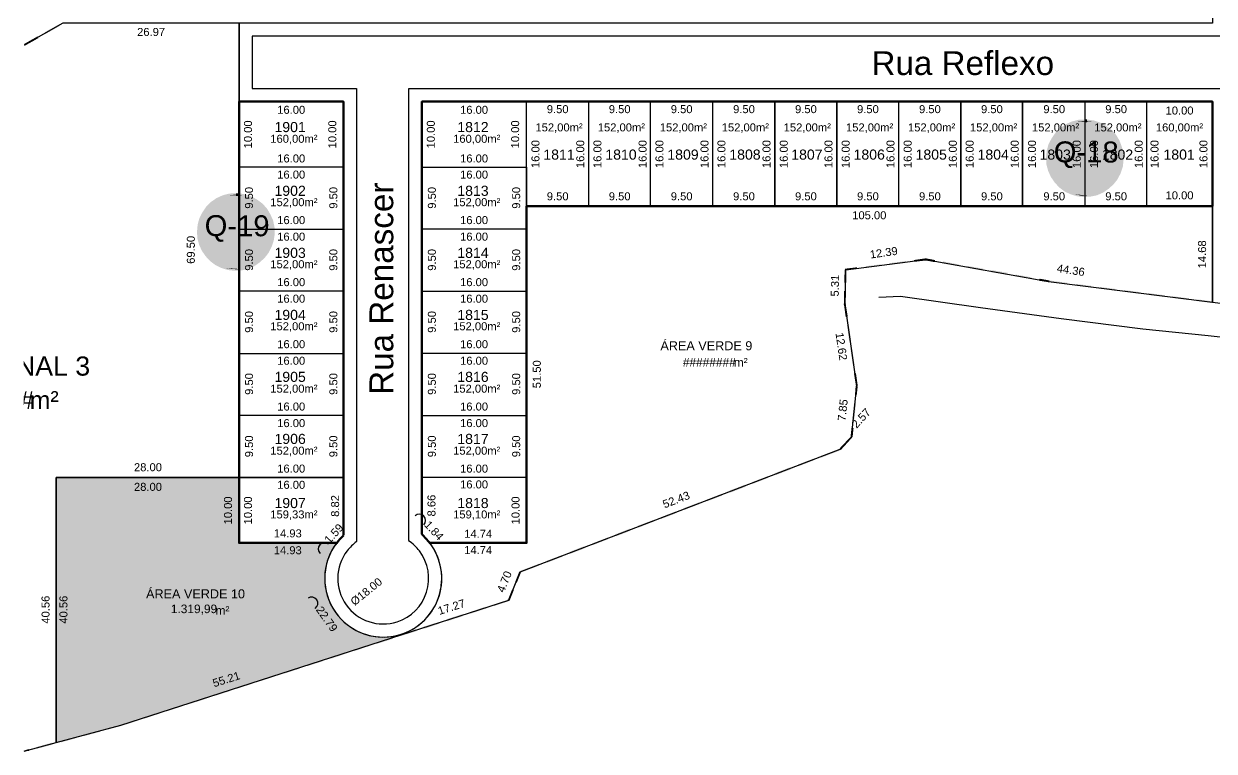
# Model space of a CAD drawing. Extents: x 246293 to 246943, y 9361385 to 9361710.
# Drawn here: x 246293.1 to 246475.3, y 9361385.4 to 9361496.6 of the extents above; entities that cross this region are included whole.
import ezdxf
from ezdxf.xclip import XClip

# ---------------------------------------------------------------- set-up
doc = ezdxf.new("R2010")
doc.units = 0
doc.header["$XCLIPFRAME"] = 0
doc.styles.add('style0', font='', dxfattribs={"height": 4.19039})
doc.styles.add('style1', font='', dxfattribs={"height": 39.531983})
doc.styles.get('style0').set_extended_font_data('Arial')
doc.styles.get('style1').set_extended_font_data('Arial')

# ---------------------------------------------------------------- blocks, each defined once
blk = doc.blocks.new('Viewport1')
at = {"linetype": 'Continuous', "lineweight": 0, "true_color": 0x93278f}
for points in [[(246296.23, 9361495.34), (246298.44, 9361496.55), (246298.55, 9361496.29), (246296.39, 9361495.08)], [(246295.28, 9361494.44), (246293.12, 9361493.23), (246293.12, 9361493.28), (246293.12, 9361493.55), (246295.17, 9361494.71)], [(246424.36, 9361459.6), (246421.89, 9361459.28), (246421.89, 9361459.55), (246424.36, 9361459.86)], [(246428.11, 9361460.07), (246425.63, 9361459.76), (246425.58, 9361460.02), (246428.05, 9361460.34)], [(246431.16, 9361460.44), (246429.37, 9361460.23), (246429.32, 9361460.5), (246431.11, 9361460.76)], [(246432.53, 9361460.18), (246431.11, 9361460.44), (246431.16, 9361460.76), (246432.53, 9361460.5)], [(246436.22, 9361459.55), (246433.75, 9361459.97), (246433.8, 9361460.29), (246436.28, 9361459.81)], [(246418.99, 9361459.02), (246418.99, 9361457.02), (246418.67, 9361457.02), (246418.72, 9361459.02)], [(246420.67, 9361459.13), (246418.88, 9361458.91), (246418.83, 9361459.18), (246420.62, 9361459.39)], [(246439.91, 9361458.86), (246437.44, 9361459.34), (246437.49, 9361459.6), (246439.97, 9361459.18)], [(246443.6, 9361458.23), (246441.13, 9361458.65), (246441.18, 9361458.97), (246443.66, 9361458.55)], [(246447.29, 9361457.6), (246444.81, 9361458.02), (246444.87, 9361458.28), (246447.34, 9361457.86)], [(246449.93, 9361457.12), (246448.5, 9361457.33), (246448.56, 9361457.65), (246449.98, 9361457.39)], [(246452.77, 9361456.75), (246449.93, 9361457.12), (246449.98, 9361457.39), (246452.83, 9361457.02)], [(246456.52, 9361456.28), (246454.04, 9361456.6), (246454.09, 9361456.86), (246456.57, 9361456.54)], [(246460.26, 9361455.8), (246457.78, 9361456.12), (246457.78, 9361456.38), (246460.26, 9361456.07)], [(246418.93, 9361455.75), (246418.88, 9361453.75), (246418.62, 9361453.75), (246418.62, 9361455.75)], [(246463.95, 9361455.33), (246461.47, 9361455.65), (246461.52, 9361455.91), (246464, 9361455.59)], [(246467.69, 9361454.86), (246465.21, 9361455.17), (246465.21, 9361455.44), (246467.69, 9361455.12)], [(246471.38, 9361454.38), (246468.9, 9361454.7), (246468.96, 9361454.96), (246471.43, 9361454.64)], [(246475.12, 9361453.91), (246472.65, 9361454.22), (246472.7, 9361454.49), (246475.18, 9361454.17)], [(246418.88, 9361453.75), (246419.2, 9361451.85), (246418.88, 9361451.8), (246418.62, 9361453.7)], [(246419.36, 9361450.59), (246419.73, 9361448.11), (246419.41, 9361448.06), (246419.09, 9361450.53)], [(246419.88, 9361446.9), (246420.25, 9361444.42), (246419.99, 9361444.37), (246419.62, 9361446.84)], [(246420.46, 9361443.15), (246420.73, 9361441.26), (246420.46, 9361441.2), (246420.15, 9361443.15)], [(246420.73, 9361441.2), (246420.57, 9361439.78), (246420.3, 9361439.83), (246420.41, 9361441.26)], [(246420.46, 9361438.57), (246420.2, 9361436.09), (246419.88, 9361436.09), (246420.15, 9361438.57)], [(246420.09, 9361434.82), (246419.94, 9361433.4), (246419.62, 9361433.45), (246419.78, 9361434.88)], [(246419.88, 9361433.35), (246418.14, 9361431.45), (246417.93, 9361431.66), (246419.67, 9361433.51)], [(246418.09, 9361431.4), (246415.19, 9361430.29), (246415.09, 9361430.55), (246417.99, 9361431.66)], [(246414.03, 9361429.87), (246411.71, 9361428.97), (246411.61, 9361429.24), (246413.93, 9361430.13)], [(246407.02, 9361427.18), (246404.7, 9361426.28), (246404.6, 9361426.55), (246406.92, 9361427.44)], [(246410.5, 9361428.5), (246408.18, 9361427.6), (246408.08, 9361427.92), (246410.4, 9361428.81)], [(246403.54, 9361425.81), (246401.17, 9361424.91), (246401.07, 9361425.23), (246403.44, 9361426.13)], [(246396.53, 9361423.17), (246394.16, 9361422.28), (246394.06, 9361422.54), (246396.43, 9361423.44)], [(246400.01, 9361424.49), (246397.69, 9361423.6), (246397.59, 9361423.86), (246399.91, 9361424.76)], [(246393, 9361421.8), (246390.68, 9361420.91), (246390.58, 9361421.17), (246392.9, 9361422.07)], [(246389.52, 9361420.49), (246387.2, 9361419.59), (246387.05, 9361419.85), (246389.42, 9361420.75)], [(246382.51, 9361417.8), (246380.19, 9361416.9), (246380.09, 9361417.16), (246382.41, 9361418.06)], [(246385.99, 9361419.11), (246383.67, 9361418.22), (246383.57, 9361418.54), (246385.89, 9361419.43)], [(246378.98, 9361416.43), (246376.66, 9361415.53), (246376.56, 9361415.85), (246378.88, 9361416.74)], [(246375.5, 9361415.11), (246373.18, 9361414.21), (246373.08, 9361414.48), (246375.4, 9361415.37)], [(246369.18, 9361412.74), (246368.54, 9361411.15), (246368.28, 9361411.26), (246368.91, 9361412.84)], [(246372.02, 9361413.79), (246369.12, 9361412.68), (246369.02, 9361412.95), (246371.92, 9361414.05)], [(246368.07, 9361410), (246367.44, 9361408.41), (246367.17, 9361408.52), (246367.81, 9361410.1)], [(246363.85, 9361407.2), (246361.48, 9361406.41), (246361.38, 9361406.67), (246363.75, 9361407.46)], [(246367.33, 9361408.31), (246365.01, 9361407.57), (246364.96, 9361407.83), (246367.28, 9361408.57)], [(246356.68, 9361404.88), (246354.31, 9361404.09), (246354.21, 9361404.41), (246356.63, 9361405.15)], [(246360.27, 9361406.04), (246357.9, 9361405.25), (246357.79, 9361405.57), (246360.16, 9361406.31)], [(246353.15, 9361403.72), (246350.73, 9361402.98), (246350.68, 9361403.25), (246353.05, 9361404.04)], [(246345.98, 9361401.46), (246343.61, 9361400.66), (246343.51, 9361400.98), (246345.88, 9361401.72)], [(246349.57, 9361402.56), (246347.2, 9361401.82), (246347.09, 9361402.09), (246349.46, 9361402.88)], [(246342.4, 9361400.3), (246340.03, 9361399.5), (246339.98, 9361399.82), (246342.35, 9361400.56)], [(246335.28, 9361397.98), (246332.91, 9361397.24), (246332.81, 9361397.5), (246335.18, 9361398.29)], [(246338.87, 9361399.14), (246336.5, 9361398.4), (246336.39, 9361398.66), (246338.76, 9361399.45)], [(246331.7, 9361396.87), (246329.33, 9361396.08), (246329.22, 9361396.39), (246331.6, 9361397.13)], [(246324.58, 9361394.55), (246322.21, 9361393.81), (246322.11, 9361394.08), (246324.48, 9361394.87)], [(246328.12, 9361395.71), (246325.74, 9361394.92), (246325.69, 9361395.24), (246328.06, 9361395.97)], [(246317.42, 9361392.28), (246315.04, 9361391.49), (246314.94, 9361391.81), (246317.36, 9361392.55)], [(246321, 9361393.39), (246318.63, 9361392.65), (246318.52, 9361392.92), (246320.9, 9361393.71)], [(246313.88, 9361391.12), (246311.46, 9361390.33), (246311.41, 9361390.65), (246313.78, 9361391.39)], [(246310.3, 9361389.96), (246307.98, 9361389.23), (246305.93, 9361388.7), (246305.87, 9361388.96), (246307.88, 9361389.49), (246310.2, 9361390.28)], [(246301.13, 9361387.38), (246298.7, 9361386.7), (246298.6, 9361387.01), (246301.02, 9361387.64)], [(246304.71, 9361388.33), (246302.34, 9361387.7), (246302.24, 9361387.96), (246304.66, 9361388.65)], [(246293.12, 9361385.38), (246293.12, 9361385.48), (246293.8, 9361385.69), (246293.86, 9361385.43), (246293.64, 9361385.38)], [(246297.49, 9361386.38), (246295.07, 9361385.75), (246295.01, 9361386.01), (246297.44, 9361386.7)]]:
    blk.add_hatch(color=217, dxfattribs=at).paths.add_polyline_path(points)
at = {"linetype": 'Continuous', "lineweight": 50, "true_color": 0x0037dd}
for points in [[(246455.51, 9361482), (246454.51, 9361481.95), (246453.51, 9361481.69), (246452.56, 9361481.27), (246451.72, 9361480.69), (246450.98, 9361479.95), (246450.4, 9361479.1), (246449.93, 9361478.21), (246449.66, 9361477.21), (246449.56, 9361476.15), (246449.61, 9361475.15), (246449.87, 9361474.15), (246450.3, 9361473.2), (246450.88, 9361472.36), (246451.56, 9361471.62), (246452.4, 9361470.99), (246453.3, 9361470.56), (246454.3, 9361470.25), (246455.3, 9361470.14), (246456.36, 9361470.2), (246457.36, 9361470.41), (246458.31, 9361470.83), (246459.15, 9361471.41), (246459.89, 9361472.09), (246460.52, 9361472.88), (246461, 9361473.83), (246461.31, 9361474.78), (246461.42, 9361475.84), (246461.42, 9361476.84), (246461.15, 9361477.84), (246460.79, 9361478.79), (246460.26, 9361479.68), (246459.57, 9361480.42), (246458.73, 9361481.06), (246457.83, 9361481.53), (246456.89, 9361481.85), (246455.83, 9361482), (246455.83, 9361481.58), (246456.78, 9361481.42), (246457.68, 9361481.16), (246458.52, 9361480.69), (246459.26, 9361480.11), (246459.89, 9361479.42), (246460.42, 9361478.58), (246460.73, 9361477.73), (246460.94, 9361476.79), (246461, 9361475.84), (246460.89, 9361474.89), (246460.57, 9361473.99), (246460.15, 9361473.15), (246459.57, 9361472.36), (246458.89, 9361471.72), (246458.1, 9361471.2), (246457.2, 9361470.83), (246456.31, 9361470.62), (246455.36, 9361470.56), (246454.41, 9361470.67), (246453.46, 9361470.93), (246452.62, 9361471.36), (246451.88, 9361471.94), (246451.19, 9361472.62), (246450.67, 9361473.41), (246450.3, 9361474.31), (246450.09, 9361475.2), (246449.98, 9361476.15), (246450.09, 9361477.1), (246450.35, 9361478.05), (246450.77, 9361478.89), (246451.3, 9361479.63), (246451.98, 9361480.32), (246452.77, 9361480.84), (246453.67, 9361481.27), (246454.57, 9361481.48), (246455.51, 9361481.58)], [(246455.83, 9361481.58), (246455.51, 9361481.58), (246455.51, 9361482), (246455.83, 9361482)], [(246325.53, 9361470.72), (246324.53, 9361470.67), (246323.53, 9361470.41), (246322.58, 9361469.98), (246321.74, 9361469.41), (246321, 9361468.67), (246320.42, 9361467.82), (246319.95, 9361466.93), (246319.68, 9361465.93), (246319.58, 9361464.87), (246319.63, 9361463.87), (246319.89, 9361462.87), (246320.32, 9361461.92), (246320.9, 9361461.08), (246321.58, 9361460.34), (246322.42, 9361459.71), (246323.32, 9361459.28), (246324.32, 9361458.97), (246325.32, 9361458.86), (246326.38, 9361458.91), (246327.38, 9361459.13), (246328.33, 9361459.55), (246329.17, 9361460.13), (246329.91, 9361460.81), (246330.54, 9361461.6), (246331.02, 9361462.55), (246331.33, 9361463.5), (246331.49, 9361464.56), (246331.44, 9361465.56), (246331.23, 9361466.56), (246330.8, 9361467.51), (246330.28, 9361468.4), (246329.59, 9361469.14), (246328.75, 9361469.77), (246327.85, 9361470.25), (246326.9, 9361470.56), (246325.85, 9361470.72), (246325.85, 9361470.3), (246326.8, 9361470.14), (246327.69, 9361469.88), (246328.54, 9361469.41), (246329.28, 9361468.83), (246329.91, 9361468.14), (246330.44, 9361467.3), (246330.8, 9361466.45), (246330.96, 9361465.5), (246331.02, 9361464.56), (246330.91, 9361463.61), (246330.59, 9361462.71), (246330.17, 9361461.87), (246329.59, 9361461.08), (246328.91, 9361460.44), (246328.12, 9361459.92), (246327.22, 9361459.55), (246326.32, 9361459.34), (246325.38, 9361459.28), (246324.43, 9361459.39), (246323.48, 9361459.65), (246322.63, 9361460.13), (246321.9, 9361460.65), (246321.21, 9361461.34), (246320.68, 9361462.13), (246320.32, 9361463.03), (246320.1, 9361463.92), (246320, 9361464.87), (246320.1, 9361465.82), (246320.37, 9361466.77), (246320.79, 9361467.61), (246321.37, 9361468.4), (246322, 9361469.04), (246322.79, 9361469.56), (246323.69, 9361469.98), (246324.58, 9361470.25), (246325.53, 9361470.3)], [(246325.85, 9361470.3), (246325.53, 9361470.3), (246325.53, 9361470.72), (246325.85, 9361470.72)]]:
    blk.add_hatch(color=162, dxfattribs=at).paths.add_polyline_path(points)
at = {"linetype": 'Continuous', "lineweight": 50, "true_color": 0xfafafa}
for points in [[(246456.62, 9361481.69), (246457.57, 9361481.37), (246453.41, 9361481.37), (246454.41, 9361481.69)], [(246455.51, 9361481.79), (246454.41, 9361481.69), (246456.52, 9361481.69)], [(246456.62, 9361481.69), (246454.41, 9361481.69), (246456.52, 9361481.69)], [(246459.47, 9361480.21), (246460.15, 9361479.42), (246450.82, 9361479.42), (246451.56, 9361480.21)], [(246458.62, 9361480.9), (246459.42, 9361480.21), (246451.56, 9361480.21), (246452.4, 9361480.9)], [(246459.47, 9361480.21), (246451.56, 9361480.21), (246459.42, 9361480.21)], [(246457.62, 9361481.37), (246458.57, 9361480.9), (246452.4, 9361480.9), (246453.35, 9361481.37)], [(246458.62, 9361480.9), (246452.4, 9361480.9), (246458.57, 9361480.9)], [(246457.57, 9361481.37), (246457.62, 9361481.37), (246453.35, 9361481.37), (246453.41, 9361481.37)], [(246460.73, 9361478.42), (246461.05, 9361477.42), (246449.93, 9361477.42), (246450.3, 9361478.42)], [(246460.15, 9361479.37), (246460.68, 9361478.47), (246450.3, 9361478.47), (246450.82, 9361479.37)], [(246460.68, 9361478.47), (246460.73, 9361478.42), (246450.3, 9361478.42), (246450.3, 9361478.47)], [(246460.15, 9361479.42), (246460.15, 9361479.37), (246450.82, 9361479.37), (246450.82, 9361479.42)], [(246461.05, 9361477.42), (246461.21, 9361476.36), (246449.77, 9361476.36), (246449.93, 9361477.42)], [(246461.21, 9361476.36), (246461.21, 9361476.31), (246449.77, 9361476.31), (246449.77, 9361476.36)], [(246461.21, 9361476.31), (246461.15, 9361475.26), (246449.82, 9361475.26), (246449.77, 9361476.31)], [(246461.15, 9361475.26), (246460.89, 9361474.2), (246450.09, 9361474.2), (246449.82, 9361475.26)], [(246460.89, 9361474.2), (246460.47, 9361473.25), (246450.51, 9361473.25), (246450.09, 9361474.2)], [(246460.47, 9361473.25), (246460.47, 9361473.2), (246450.56, 9361473.2), (246450.51, 9361473.25)], [(246460.47, 9361473.2), (246459.84, 9361472.36), (246451.14, 9361472.36), (246450.56, 9361473.2)], [(246459.84, 9361472.36), (246459.84, 9361472.3), (246451.19, 9361472.3), (246451.14, 9361472.36)], [(246459.84, 9361472.3), (246459.05, 9361471.57), (246451.98, 9361471.57), (246451.93, 9361471.57), (246451.19, 9361472.3)], [(246459.05, 9361471.57), (246458.15, 9361470.99), (246452.88, 9361470.99), (246451.98, 9361471.57)], [(246458.1, 9361470.99), (246452.88, 9361470.99), (246458.15, 9361470.99)], [(246458.1, 9361470.99), (246457.1, 9361470.56), (246453.93, 9361470.56), (246453.88, 9361470.56), (246452.88, 9361470.99)], [(246329.49, 9361468.93), (246330.17, 9361468.14), (246320.9, 9361468.14), (246321.58, 9361468.93)], [(246328.64, 9361469.62), (246329.43, 9361468.93), (246321.58, 9361468.93), (246322.42, 9361469.62)], [(246329.49, 9361468.93), (246321.58, 9361468.93), (246329.43, 9361468.93)], [(246327.69, 9361470.09), (246328.59, 9361469.62), (246322.42, 9361469.62), (246323.37, 9361470.09)], [(246328.64, 9361469.62), (246322.42, 9361469.62), (246328.59, 9361469.62)], [(246327.64, 9361470.14), (246327.69, 9361470.09), (246323.37, 9361470.09), (246323.43, 9361470.14)], [(246326.64, 9361470.41), (246327.64, 9361470.14), (246323.43, 9361470.14), (246324.43, 9361470.41)], [(246326.54, 9361470.41), (246326.64, 9361470.41), (246324.43, 9361470.41), (246324.48, 9361470.41)], [(246325.53, 9361470.51), (246324.48, 9361470.41), (246326.54, 9361470.41)], [(246456.04, 9361470.35), (246454.93, 9361470.35), (246453.93, 9361470.56)], [(246453.93, 9361470.56), (246456.04, 9361470.35), (246457.1, 9361470.56)], [(246330.75, 9361467.14), (246331.07, 9361466.19), (246319.95, 9361466.19), (246320.32, 9361467.14)], [(246330.22, 9361468.09), (246330.7, 9361467.19), (246320.32, 9361467.19), (246320.84, 9361468.09)], [(246330.7, 9361467.19), (246330.75, 9361467.14), (246320.32, 9361467.14), (246320.32, 9361467.19)], [(246330.17, 9361468.14), (246330.22, 9361468.09), (246320.84, 9361468.09), (246320.9, 9361468.14)], [(246331.07, 9361466.14), (246331.23, 9361465.08), (246319.79, 9361465.08), (246319.95, 9361466.14)], [(246331.07, 9361466.19), (246331.07, 9361466.14), (246319.95, 9361466.14), (246319.95, 9361466.19)], [(246331.23, 9361465.08), (246331.23, 9361465.03), (246319.79, 9361465.03), (246319.79, 9361465.08)], [(246331.23, 9361465.03), (246331.17, 9361464.03), (246319.84, 9361464.03), (246319.79, 9361465.03)], [(246331.17, 9361464.03), (246331.17, 9361463.98), (246319.84, 9361463.98), (246319.84, 9361464.03)], [(246331.17, 9361463.98), (246330.96, 9361462.92), (246320.1, 9361462.92), (246319.84, 9361463.98)], [(246330.91, 9361462.92), (246320.1, 9361462.92), (246330.96, 9361462.92)], [(246330.91, 9361462.92), (246330.49, 9361461.97), (246320.58, 9361461.97), (246320.1, 9361462.92)], [(246330.49, 9361461.97), (246330.49, 9361461.92), (246320.58, 9361461.92), (246320.58, 9361461.97)], [(246330.49, 9361461.92), (246329.86, 9361461.08), (246321.21, 9361461.08), (246320.58, 9361461.92)], [(246329.86, 9361461.08), (246329.86, 9361461.02), (246321.21, 9361461.02), (246321.21, 9361461.08)], [(246329.86, 9361461.02), (246329.07, 9361460.29), (246322, 9361460.29), (246321.95, 9361460.29), (246321.21, 9361461.02)], [(246329.07, 9361460.29), (246328.17, 9361459.71), (246322.9, 9361459.71), (246322, 9361460.29)], [(246328.17, 9361459.71), (246328.12, 9361459.71), (246322.95, 9361459.71), (246322.9, 9361459.71)], [(246328.12, 9361459.71), (246327.17, 9361459.34), (246323.9, 9361459.34), (246322.95, 9361459.71)], [(246327.17, 9361459.34), (246327.11, 9361459.28), (246323.95, 9361459.28), (246323.9, 9361459.34)], [(246323.95, 9361459.28), (246326.06, 9361459.13), (246326.06, 9361459.07), (246324.95, 9361459.13)], [(246323.95, 9361459.28), (246326.06, 9361459.13), (246327.11, 9361459.28)]]:
    blk.add_hatch(color=7, dxfattribs=at).paths.add_polyline_path(points)
at = {"linetype": 'Continuous', "lineweight": 25, "true_color": 0x37dd00}
for points in [[(246326.01, 9361427.23), (246326.01, 9361417.22), (246298.02, 9361417.22), (246298.02, 9361427.23)], [(246340.92, 9361417.22), (246340.19, 9361416.11), (246298.02, 9361416.11), (246298.02, 9361417.22)], [(246340.19, 9361416.11), (246339.66, 9361414.9), (246298.02, 9361414.9), (246298.02, 9361416.11)], [(246339.66, 9361414.9), (246339.29, 9361413.58), (246298.02, 9361413.58), (246298.02, 9361414.9)], [(246339.29, 9361413.58), (246339.08, 9361412.26), (246298.02, 9361412.26), (246298.02, 9361413.58)], [(246339.08, 9361412.26), (246339.13, 9361410.94), (246298.02, 9361410.94), (246298.02, 9361412.26)], [(246339.13, 9361410.94), (246339.34, 9361409.63), (246298.02, 9361409.63), (246298.02, 9361410.94)], [(246339.34, 9361409.63), (246339.77, 9361408.36), (246298.02, 9361408.36), (246298.02, 9361409.63)], [(246339.77, 9361408.36), (246340.4, 9361407.15), (246298.02, 9361407.15), (246298.02, 9361408.36)], [(246340.4, 9361407.15), (246341.14, 9361406.04), (246298.02, 9361406.04), (246298.02, 9361407.15)], [(246341.14, 9361406.04), (246342.08, 9361405.09), (246298.02, 9361405.09), (246298.02, 9361406.04)], [(246342.08, 9361405.09), (246343.14, 9361404.25), (246298.02, 9361404.25), (246298.02, 9361405.09)], [(246343.14, 9361404.25), (246344.3, 9361403.62), (246298.02, 9361403.62), (246298.02, 9361404.25)], [(246344.3, 9361403.62), (246345.56, 9361403.14), (246298.02, 9361403.14), (246298.02, 9361403.62)], [(246345.56, 9361403.14), (246346.88, 9361402.88), (246298.02, 9361402.88), (246298.02, 9361403.14)], [(246346.88, 9361402.88), (246348.2, 9361402.77), (246298.02, 9361402.77), (246298.02, 9361402.88)], [(246298.02, 9361402.77), (246307.93, 9361389.38), (246298.02, 9361386.7), (246298.02, 9361389.38)], [(246298.02, 9361402.77), (246307.93, 9361389.38), (246349.52, 9361402.77)], [(246349.78, 9361402.88), (246349.52, 9361402.77), (246348.2, 9361402.77), (246349.15, 9361402.88)], [(246349.89, 9361402.88), (246349.78, 9361402.88), (246349.15, 9361402.88), (246349.52, 9361402.88)], [(246350.62, 9361403.14), (246349.89, 9361402.88), (246349.52, 9361402.88), (246350.57, 9361403.14)], [(246350.83, 9361403.19), (246350.57, 9361403.14), (246350.62, 9361403.14)]]:
    blk.add_hatch(color=82, dxfattribs=at).paths.add_polyline_path(points)
at = {"color": 217, "linetype": 'Continuous', "lineweight": 0, "true_color": 0x93278f}
for p, q in [((246431.11, 9361460.44), (246431.16, 9361460.76)), ((246418.88, 9361458.91), (246418.83, 9361459.18)), ((246449.93, 9361457.12), (246449.98, 9361457.39)), ((246418.88, 9361453.75), (246418.62, 9361453.75)), ((246367.44, 9361408.41), (246367.17, 9361408.52))]:
    blk.add_line(p, q, dxfattribs=at)
at = {"color": 3, "linetype": 'Continuous', "lineweight": 25, "true_color": 0x00ff00}
blk.add_line((246354, 9361427.23), (246354, 9361418.59), dxfattribs=at)
at = {"color": 1, "linetype": 'Continuous', "lineweight": 25, "true_color": 0xff0000}
blk.add_line((246340.92, 9361417.22), (246326.01, 9361417.22), dxfattribs=at)
for points in [[(246351.99, 9361417.59), (246351.99, 9361427.23), (246351.99, 9361486.75), (246477.02, 9361486.75)], [(246354, 9361418.59), (246354, 9361427.23), (246354, 9361484.75), (246475.02, 9361484.75), (246475.02, 9361468.72), (246475.02, 9361454.06), (246486.98, 9361452.54)], [(246384.62, 9361530.71), (246389, 9361530.71), (246477.02, 9361530.71), (246477.02, 9361494.76), (246332.02, 9361494.76), (246328.01, 9361494.76), (246328.01, 9361486.75), (246343.98, 9361486.75), (246343.98, 9361474.73), (246343.98, 9361465.24), (246343.98, 9361455.75), (246343.98, 9361446.21), (246343.98, 9361436.72), (246343.98, 9361427.23), (246343.98, 9361417.48)], [(246384.62, 9361528.71), (246389, 9361528.71), (246475.02, 9361528.71), (246475.02, 9361496.71), (246332.02, 9361496.71), (246326.01, 9361496.71), (246326.01, 9361484.75), (246341.98, 9361484.75), (246341.98, 9361474.73), (246341.98, 9361465.24), (246341.98, 9361455.75), (246341.98, 9361446.21), (246341.98, 9361436.72), (246341.98, 9361427.23), (246341.98, 9361418.43)], [(246293.12, 9361385.38), (246298.02, 9361386.7), (246298.02, 9361427.23), (246309.98, 9361427.23), (246326.01, 9361427.23), (246326.01, 9361465.24), (246326.01, 9361496.71), (246315.99, 9361496.71), (246313.99, 9361496.71), (246299.02, 9361496.71), (246293.12, 9361493.39)], [(246420.57, 9361441.26), (246418.78, 9361453.75), (246418.88, 9361459.02), (246431.11, 9361460.6), (246449.93, 9361457.23), (246475.02, 9361454.06), (246475.02, 9361468.72), (246370.02, 9361468.72), (246370.02, 9361427.23), (246370.02, 9361417.22), (246355.26, 9361417.22)], [(246326.01, 9361417.22), (246326.01, 9361427.23), (246309.98, 9361427.23), (246298.02, 9361427.23), (246298.02, 9361386.7), (246307.93, 9361389.38), (246350.83, 9361403.19), (246367.33, 9361408.47), (246369.07, 9361412.79), (246418.04, 9361431.56), (246419.78, 9361433.4), (246420.57, 9361441.26)]]:
    blk.add_lwpolyline(points, dxfattribs=at)
at = {"color": 3, "linetype": 'Continuous', "lineweight": 25, "true_color": 0x00ff00}
for points in [[(246326.01, 9361474.73), (246326.01, 9361484.75), (246341.98, 9361484.75), (246341.98, 9361474.73), (246326.01, 9361474.73)], [(246370.02, 9361474.73), (246370.02, 9361484.75), (246354, 9361484.75), (246354, 9361474.73), (246370.02, 9361474.73)], [(246379.51, 9361468.72), (246370.02, 9361468.72), (246370.02, 9361484.75), (246379.51, 9361484.75), (246379.51, 9361468.72)], [(246379.51, 9361468.72), (246389, 9361468.72), (246389, 9361484.75), (246379.51, 9361484.75), (246379.51, 9361468.72)], [(246398.48, 9361468.72), (246389, 9361468.72), (246389, 9361484.75), (246398.48, 9361484.75), (246398.48, 9361468.72)], [(246398.48, 9361468.72), (246408.02, 9361468.72), (246408.02, 9361484.75), (246398.48, 9361484.75), (246398.48, 9361468.72)], [(246417.51, 9361468.72), (246417.51, 9361484.75), (246408.02, 9361484.75), (246408.02, 9361468.72), (246417.51, 9361468.72), (246427, 9361468.72), (246427, 9361484.75), (246417.51, 9361484.75), (246417.51, 9361468.72)], [(246436.49, 9361468.72), (246436.49, 9361484.75), (246445.97, 9361484.75), (246445.97, 9361468.72), (246436.49, 9361468.72), (246427, 9361468.72), (246427, 9361484.75), (246436.49, 9361484.75), (246436.49, 9361468.72)], [(246455.51, 9361468.72), (246445.97, 9361468.72), (246445.97, 9361484.75), (246455.51, 9361484.75), (246455.51, 9361468.72)], [(246455.51, 9361468.72), (246465, 9361468.72), (246465, 9361484.75), (246455.51, 9361484.75), (246455.51, 9361468.72)], [(246475.02, 9361468.72), (246465, 9361468.72), (246465, 9361484.75), (246475.02, 9361484.75), (246475.02, 9361468.72)], [(246326.01, 9361474.73), (246326.01, 9361465.24), (246341.98, 9361465.24), (246341.98, 9361474.73), (246326.01, 9361474.73)], [(246370.02, 9361474.73), (246370.02, 9361465.24), (246354, 9361465.24), (246354, 9361474.73), (246370.02, 9361474.73)], [(246326.01, 9361455.75), (246326.01, 9361465.24), (246341.98, 9361465.24), (246341.98, 9361455.75), (246326.01, 9361455.75)], [(246370.02, 9361455.75), (246370.02, 9361465.24), (246354, 9361465.24), (246354, 9361455.75), (246370.02, 9361455.75)], [(246326.01, 9361455.75), (246326.01, 9361446.21), (246341.98, 9361446.21), (246341.98, 9361455.75), (246326.01, 9361455.75)], [(246370.02, 9361455.75), (246370.02, 9361446.21), (246354, 9361446.21), (246354, 9361455.75), (246370.02, 9361455.75)], [(246482.98, 9361447.95), (246474.38, 9361448.9), (246464.37, 9361449.95), (246451.88, 9361451.53), (246439.54, 9361453.17), (246427.26, 9361454.91), (246423.94, 9361454.75)], [(246326.01, 9361436.72), (246326.01, 9361446.21), (246341.98, 9361446.21), (246341.98, 9361436.72), (246326.01, 9361436.72)], [(246370.02, 9361436.72), (246370.02, 9361446.21), (246354, 9361446.21), (246354, 9361436.72), (246370.02, 9361436.72)], [(246326.01, 9361436.72), (246326.01, 9361427.23), (246341.98, 9361427.23), (246341.98, 9361436.72), (246326.01, 9361436.72)], [(246370.02, 9361436.72), (246370.02, 9361427.23), (246354, 9361427.23), (246354, 9361436.72), (246370.02, 9361436.72)], [(246326.01, 9361427.23), (246326.01, 9361417.22), (246340.92, 9361417.22), (246326.01, 9361417.22), (246326.01, 9361427.23), (246341.98, 9361427.23), (246341.98, 9361418.43)], [(246341.98, 9361418.43), (246341.98, 9361427.23), (246326.01, 9361427.23)], [(246355.26, 9361417.22), (246370.02, 9361417.22), (246370.02, 9361427.23), (246354, 9361427.23)]]:
    blk.add_lwpolyline(points, dxfattribs=at)
at = {"color": 5, "linetype": 'Continuous', "lineweight": 50, "true_color": 0x0000ff}
for points in [[(246341.98, 9361446.21), (246341.98, 9361455.75), (246341.98, 9361465.24), (246341.98, 9361474.73), (246341.98, 9361484.75), (246326.01, 9361484.75), (246326.01, 9361474.73), (246326.01, 9361465.24), (246326.01, 9361455.75), (246326.01, 9361446.21), (246326.01, 9361436.72), (246326.01, 9361427.23), (246326.01, 9361417.22), (246340.92, 9361417.22)], [(246370.02, 9361427.23), (246370.02, 9361468.72), (246475.02, 9361468.72), (246475.02, 9361484.75), (246354, 9361484.75), (246354, 9361427.23)], [(246370.02, 9361468.72), (246475.02, 9361468.72), (246475.02, 9361484.75), (246354, 9361484.75), (246354, 9361427.23), (246354, 9361418.59)], [(246355.26, 9361417.22), (246370.02, 9361417.22), (246370.02, 9361427.23), (246370.02, 9361468.72)], [(246341.98, 9361418.43), (246341.98, 9361427.23), (246341.98, 9361436.72), (246341.98, 9361446.21)]]:
    blk.add_lwpolyline(points, dxfattribs=at)
at = {"color": 1, "linetype": 'Continuous', "lineweight": 25, "true_color": 0xff0000}
for centre, radius, start, end in [((246353.63, 9361420.7), 0.949, 313.1158, 133.1158), ((246348.09, 9361411.79), 8.96, 132.605, 142.7344), ((246348.09, 9361411.79), 8.96, 37.2656, 48.9716), ((246339.08, 9361416.32), 0.949, 47.6697, 227.6697), ((246348.09, 9361411.79), 8.96, 142.7344, 287.8143), ((246348.09, 9361411.79), 8.96, 142.7344, 287.8143), ((246348.09, 9361411.79), 8.96, 142.7344, 287.8143), ((246348.09, 9361411.79), 6.96, 125.777, 142.7344), ((246348.09, 9361411.79), 8.96, 287.8143, 37.2656), ((246348.09, 9361411.79), 8.96, 287.8143, 37.2656), ((246348.09, 9361411.79), 6.96, 37.2656, 56.0632), ((246348.09, 9361411.79), 6.96, 142.7344, 287.8143), ((246348.09, 9361411.79), 6.96, 287.8143, 37.2656), ((246337.13, 9361407.99), 0.949, 305.2771, 125.2771)]:
    blk.add_arc(centre, radius, start, end, dxfattribs=at)
at = {"color": 3, "linetype": 'Continuous', "lineweight": 25, "true_color": 0x00ff00}
for start, end in [(132.605, 48.9716), (132.605, 142.7344), (37.2656, 48.9716)]:
    blk.add_arc((246348.09, 9361411.79), 8.96, start, end, dxfattribs=at)
at = {"color": 5, "linetype": 'Continuous', "lineweight": 50, "true_color": 0x0000ff}
for start, end in [(132.605, 142.7344), (37.2656, 48.9716)]:
    blk.add_arc((246348.09, 9361411.79), 8.96, start, end, dxfattribs=at)
at = {"color": 1, "linetype": 'Continuous', "lineweight": 25, "true_color": 0xff0000, "attachment_point": 7, "style": 'style0'}
for s, insert, char_height in [('26.97', (246310.41, 9361494.76), 1.225), ('16.00', (246331.86, 9361482.85), 1.225), ('16.00', (246359.85, 9361482.85), 1.225), ('9.50', (246373.13, 9361482.95), 1.225), ('9.50', (246382.62, 9361482.95), 1.225), ('9.50', (246392.11, 9361482.95), 1.225), ('9.50', (246401.65, 9361482.95), 1.225), ('9.50', (246411.13, 9361482.95), 1.225), ('9.50', (246420.62, 9361482.95), 1.225), ('9.50', (246430.11, 9361482.95), 1.225), ('9.50', (246439.6, 9361482.95), 1.225), ('9.50', (246449.14, 9361482.95), 1.225), ('9.50', (246458.62, 9361482.95), 1.225), ('10.00', (246467.85, 9361482.74), 1.225), ('1901', (246331.44, 9361480.05), 1.542), ('1812', (246359.43, 9361480.05), 1.542), ('152,00m²', (246371.39, 9361479.95), 1.225), ('152,00m²', (246380.93, 9361479.95), 1.225), ('152,00m²', (246390.42, 9361479.95), 1.225), ('152,00m²', (246399.91, 9361479.95), 1.225), ('152,00m²', (246409.39, 9361479.95), 1.225), ('152,00m²', (246418.93, 9361479.95), 1.225), ('152,00m²', (246428.42, 9361479.95), 1.225), ('152,00m²', (246437.91, 9361479.95), 1.225), ('152,00m²', (246447.4, 9361479.95), 1.225), ('152,00m²', (246456.94, 9361479.95), 1.225), ('160,00m²', (246466.37, 9361479.95), 1.225), ('160,00m²', (246330.8, 9361478.21), 1.225), ('160,00m²', (246358.79, 9361478.21), 1.225), ('16.00', (246331.86, 9361475.41), 1.225), ('16.00', (246359.85, 9361475.41), 1.225), ('1811', (246372.6, 9361475.84), 1.542), ('1810', (246382.09, 9361475.84), 1.542), ('1809', (246391.58, 9361475.84), 1.542), ('1808', (246401.07, 9361475.84), 1.542), ('1807', (246410.55, 9361475.84), 1.542), ('1806', (246420.09, 9361475.84), 1.542), ('1805', (246429.58, 9361475.84), 1.542), ('1804', (246439.07, 9361475.84), 1.542), ('1803', (246448.56, 9361475.84), 1.542), ('1802', (246458.1, 9361475.84), 1.542), ('1801', (246467.53, 9361475.84), 1.542), ('16.00', (246331.86, 9361472.94), 1.225), ('16.00', (246359.85, 9361472.94), 1.225), ('1902', (246331.44, 9361470.3), 1.542), ('1813', (246359.43, 9361470.3), 1.542), ('9.50', (246373.13, 9361469.62), 1.225), ('9.50', (246382.62, 9361469.62), 1.225), ('9.50', (246392.11, 9361469.62), 1.225), ('9.50', (246401.65, 9361469.62), 1.225), ('9.50', (246411.13, 9361469.62), 1.225), ('9.50', (246420.62, 9361469.62), 1.225), ('9.50', (246430.11, 9361469.62), 1.225), ('9.50', (246439.6, 9361469.62), 1.225), ('9.50', (246449.14, 9361469.62), 1.225), ('9.50', (246458.62, 9361469.62), 1.225), ('10.00', (246467.85, 9361469.77), 1.225), ('152,00m²', (246330.8, 9361468.51), 1.225), ('152,00m²', (246358.79, 9361468.51), 1.225), ('16.00', (246331.86, 9361465.98), 1.225), ('16.00', (246359.85, 9361465.98), 1.225), ('105.00', (246419.88, 9361466.72), 1.225), ('16.00', (246331.86, 9361463.45), 1.225), ('16.00', (246359.85, 9361463.45), 1.225), ('1903', (246331.44, 9361460.81), 1.542), ('1814', (246359.43, 9361460.81), 1.542), ('152,00m²', (246330.8, 9361459.02), 1.225), ('152,00m²', (246358.79, 9361459.02), 1.225), ('16.00', (246331.86, 9361456.49), 1.225), ('16.00', (246359.85, 9361456.49), 1.225), ('16.00', (246331.86, 9361453.96), 1.225), ('16.00', (246359.85, 9361453.96), 1.225), ('1904', (246331.44, 9361451.32), 1.542), ('1815', (246359.43, 9361451.32), 1.542), ('152,00m²', (246330.8, 9361449.53), 1.225), ('152,00m²', (246358.79, 9361449.53), 1.225), ('16.00', (246331.86, 9361447), 1.225), ('16.00', (246359.85, 9361447), 1.225), ('ÁREA VERDE 9', (246390.52, 9361446.68), 1.3836), ('INSTITUCIONAL 3', (246268.71, 9361442.78), 2.9254), ('16.00', (246331.86, 9361444.47), 1.225), ('16.00', (246359.85, 9361444.47), 1.225), ('########', (246393.95, 9361444.21), 1.305), ('m²', (246401.75, 9361444.21), 1.305), ('1905', (246331.44, 9361441.84), 1.542), ('1816', (246359.43, 9361441.84), 1.542), ('########', (246277.67, 9361437.72), 2.728), ('m²', (246293.96, 9361437.72), 2.728), ('152,00m²', (246330.8, 9361439.99), 1.225), ('152,00m²', (246358.79, 9361439.99), 1.225), ('16.00', (246331.86, 9361437.46), 1.225), ('16.00', (246359.85, 9361437.46), 1.225), ('16.00', (246331.86, 9361434.93), 1.225), ('16.00', (246359.85, 9361434.93), 1.225), ('1906', (246331.44, 9361432.35), 1.542), ('1817', (246359.43, 9361432.35), 1.542), ('152,00m²', (246330.8, 9361430.5), 1.225), ('152,00m²', (246358.79, 9361430.5), 1.225), ('28.00', (246309.93, 9361428.18), 1.225), ('16.00', (246331.86, 9361427.97), 1.225), ('16.00', (246359.85, 9361427.97), 1.225), ('28.00', (246309.93, 9361425.18), 1.225), ('16.00', (246331.86, 9361425.49), 1.225), ('16.00', (246359.85, 9361425.55), 1.225), ('14.93', (246331.33, 9361418.06), 1.225), ('14.74', (246360.48, 9361418.01), 1.225), ('14.93', (246331.33, 9361415.48), 1.225), ('14.74', (246360.48, 9361415.53), 1.225), ('ÁREA VERDE 10', (246311.78, 9361408.73), 1.3836), ('1.319,99', (246315.57, 9361406.25), 1.305), ('m²', (246322.42, 9361406.25), 1.305)]:
    blk.add_mtext(s, dxfattribs=dict(at, insert=insert, char_height=char_height))
at = {"color": 18, "linetype": 'Continuous', "lineweight": 50, "true_color": 0x000000, "insert": (246422.83, 9361488.75), "char_height": 3.6369, "attachment_point": 7, "style": 'style0'}
blk.add_mtext('Rua Reflexo', dxfattribs=at)
at = {"color": 1, "linetype": 'Continuous', "lineweight": 25, "true_color": 0xff0000, "char_height": 1.225, "attachment_point": 7, "style": 'style0'}
for s, insert, rotation in [('10.00', (246328.01, 9361477.58), 90), ('10.00', (246340.92, 9361477.58), 90), ('10.00', (246356, 9361477.58), 90), ('10.00', (246368.91, 9361477.58), 90), ('16.00', (246372.02, 9361474.57), 90), ('16.00', (246378.88, 9361474.57), 90), ('16.00', (246381.51, 9361474.57), 90), ('16.00', (246388.42, 9361474.57), 90), ('16.00', (246391, 9361474.57), 90), ('16.00', (246397.9, 9361474.57), 90), ('16.00', (246400.49, 9361474.57), 90), ('16.00', (246407.39, 9361474.57), 90), ('16.00', (246410.03, 9361474.57), 90), ('16.00', (246416.88, 9361474.57), 90), ('16.00', (246419.51, 9361474.57), 90), ('16.00', (246426.37, 9361474.57), 90), ('16.00', (246429, 9361474.57), 90), ('16.00', (246435.91, 9361474.57), 90), ('16.00', (246438.49, 9361474.57), 90), ('16.00', (246445.39, 9361474.57), 90), ('16.00', (246448.03, 9361474.57), 90), ('16.00', (246454.88, 9361474.57), 90), ('16.00', (246457.52, 9361474.57), 90), ('16.00', (246464.37, 9361474.57), 90), ('16.00', (246466.79, 9361474.57), 90), ('16.00', (246474.28, 9361474.57), 90), ('9.50', (246328.17, 9361468.35), 90), ('9.50', (246341.08, 9361468.35), 90), ('9.50', (246356.16, 9361468.35), 90), ('9.50', (246369.07, 9361468.35), 90), ('69.50', (246319.26, 9361459.92), 90), ('9.50', (246328.17, 9361458.86), 90), ('9.50', (246341.08, 9361458.86), 90), ('9.50', (246356.16, 9361458.86), 90), ('9.50', (246369.07, 9361458.86), 90), ('12.39', (246422.68, 9361460.71), 8.1683), ('14.68', (246474.07, 9361459.23), 90), ('5.31', (246417.83, 9361454.91), 88.8464), ('44.36', (246451.14, 9361458.65), 351.5186), ('9.50', (246328.17, 9361449.37), 90), ('9.50', (246341.08, 9361449.37), 90), ('9.50', (246356.16, 9361449.37), 90), ('9.50', (246369.07, 9361449.37), 90), ('12.62', (246417.3, 9361449.32), 278.3441), ('51.50', (246372.23, 9361440.89), 90), ('9.50', (246328.17, 9361439.88), 90), ('9.50', (246341.08, 9361439.88), 90), ('9.50', (246356.16, 9361439.88), 90), ('9.50', (246369.07, 9361439.88), 90), ('7.85', (246418.88, 9361435.83), 84.0509), ('2.57', (246420.57, 9361434.67), 47.2687), ('9.50', (246328.17, 9361430.34), 90), ('9.50', (246341.08, 9361430.34), 90), ('9.50', (246356.16, 9361430.34), 90), ('9.50', (246369.07, 9361430.34), 90), ('10.00', (246324.95, 9361420.06), 90), ('10.00', (246328.01, 9361420.06), 90), ('8.82', (246341.35, 9361421.22), 90), ('8.66', (246356.1, 9361421.28), 90), ('10.00', (246368.97, 9361420.06), 90), ('52.43', (246391.16, 9361422.49), 20.9344), ('1.59', (246339.87, 9361417.01), 47.6697), ('1.84', (246354.26, 9361419.91), 313.1158), ('4.70', (246366.59, 9361409.52), 68.0878), ('Ø18.00', (246343.72, 9361407.52), 38.7817), ('40.56', (246297.02, 9361404.88), 90), ('40.56', (246299.76, 9361404.88), 90), ('22.79', (246337.71, 9361406.99), 305.2716), ('17.27', (246356.68, 9361406.2), 17.6166), ('55.21', (246322.21, 9361395.13), 17.3749)]:
    blk.add_mtext(s, dxfattribs=dict(at, insert=insert, rotation=rotation))
at = {"color": 162, "linetype": 'Continuous', "lineweight": 50, "true_color": 0x0037dd, "char_height": 3.202, "attachment_point": 7, "rotation": 359.8022, "style": 'style0'}
for s, insert in [('Q-18', (246450.72, 9361474.57)), ('Q-19', (246320.74, 9361463.29))]:
    blk.add_mtext(s, dxfattribs=dict(at, insert=insert))
at = {"color": 18, "linetype": 'Continuous', "lineweight": 25, "true_color": 0x000000, "insert": (246349.67, 9361439.88), "char_height": 3.6369, "attachment_point": 7, "rotation": 90, "style": 'style1'}
blk.add_mtext('Rua Renascer', dxfattribs=at)
at = {"color": 1, "linetype": 'Continuous', "lineweight": 50, "true_color": 0xff0000, "attachment_point": 7, "style": 'style0'}
for s, insert, char_height in [('1907', (246331.44, 9361422.54), 1.542), ('1818', (246359.43, 9361422.54), 1.542), ('159,33m²', (246330.8, 9361420.75), 1.225), ('159,10m²', (246358.79, 9361420.75), 1.225)]:
    blk.add_mtext(s, dxfattribs=dict(at, insert=insert, char_height=char_height))

msp = doc.modelspace()

# ---------------------------------------------------------------- block references
at = {"color": 7, "linetype": 'Continuous', "lineweight": 25}
ref = msp.add_blockref('Viewport1', (0, 0), dxfattribs=at)
XClip(ref).set_block_clipping_path([(246293.0645908564, 9361385.3773180377), (246947.9778113067, 9361715.953146778)])

doc.saveas('drawing.dxf')
